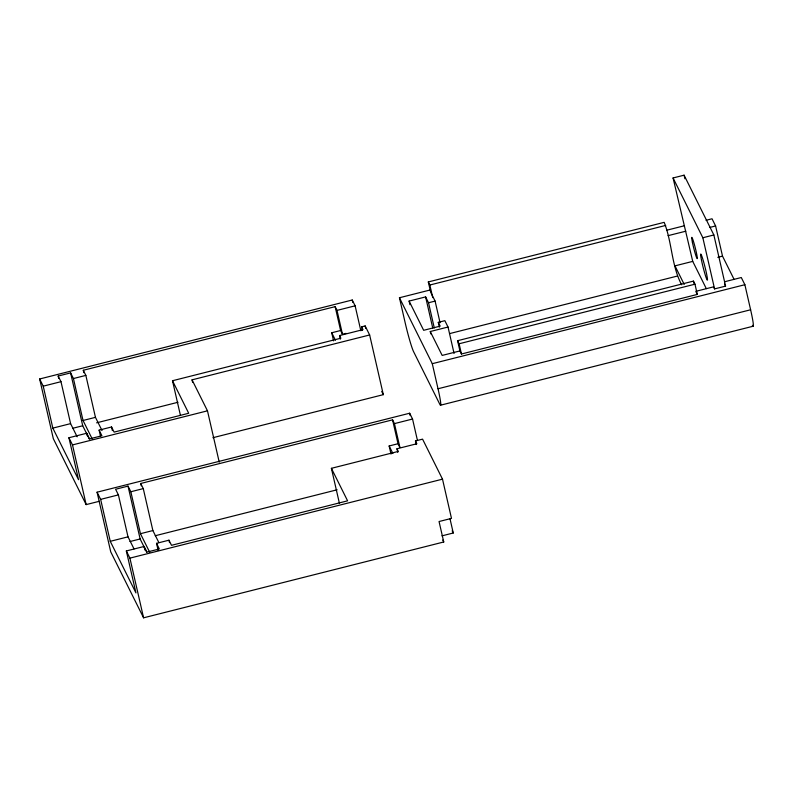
<?xml version="1.0" encoding="UTF-8"?>
<svg xmlns="http://www.w3.org/2000/svg" width="793" height="793" viewBox="0 0 793 793"><rect width="100%" height="100%" fill="white"/><g stroke="black" fill="none" stroke-linecap="round" stroke-linejoin="round"><path stroke-width="1.19" d="M706.325 288.662L692.735 261.383L673.069 177.959L684.081 175.184L713.859 234.966L725.575 286.124L714.572 288.9L713.541 286.858L695.788 291.338L697.315 294.421L461.457 354.005L459.92 350.932L457.581 340.703L693.439 281.109L694.975 284.181L697.315 294.421M99.303 501.295L86.159 504.606L53.319 438.678L39.65 378.985L352.241 300.012L355.125 305.82L360.845 330.78M440.046 322.692L435.099 301.092L430.658 292.171L428.309 281.941L664.177 222.347C672.177 242.39 671.374 265.586 681.653 284.806M58.732 378.439L58.176 376.041L70.607 372.898L73.422 378.539L83.027 420.488L92.315 439.144M83.85 372.67L83.295 370.272L335.142 306.643L337.015 310.4L342.477 334.269L346.035 333.377M428.309 281.941L429.846 285.014L665.704 225.43M337.015 310.4L355.125 305.82M39.65 378.985L43.228 386.171L60.982 381.681L70.597 423.631L77.159 436.794M73.422 378.539L85.852 375.396L95.457 417.346L102.019 430.52M399.444 297.752L432.284 363.69L438.023 388.758A23.869 1.665 75.8 0 1 439.788 404.252L413.579 351.646A23.869 1.665 75.8 0 1 405.183 322.82L399.444 297.752L430.579 289.881M666.516 230.277L684.478 225.737M706.038 220.285L712.025 218.779L715.603 225.955L722.512 256.139L733.991 279.186M409.922 304.681L409.099 301.082L425.613 296.909L428.527 302.757L434.296 327.955M709.685 227.452L715.603 225.955M428.527 302.757L435.099 301.092M673.069 177.959L702.846 237.751L713.859 234.966M333.585 340.881L331.732 332.763L340.613 330.512L342.477 334.269M362.421 330.433L361.598 326.835L365.147 325.933L369.647 334.973L383.316 394.656L212.911 437.706M340.366 339.136L339.543 335.558L362.996 329.63L361.598 326.835M180.477 415.582L172.497 380.739L340.861 338.205L339.543 335.558M192.59 382.226L192.045 379.847L369.647 334.973M439.381 327.142L438.281 322.345L444.853 320.679L448.025 327.033L454.072 353.44M692.735 261.383L674.972 265.863L684.21 284.419M717.784 257.329L722.512 256.139M430.807 333.922L430.262 331.524L448.025 327.033M43.228 386.171L52.834 428.121L70.597 423.631M83.027 420.488L95.457 417.346M72.54 428.329L82.72 425.762L89.312 438.995M96.597 422.828L177.989 402.269M449.829 333.546L677.301 276.073M52.834 428.121L78.527 479.696L68.922 437.746L86.685 433.265L89.49 438.896L101.92 435.763L99.115 430.123L111.545 426.981L114.103 432.106L188.694 413.262L172.497 380.739M457.581 340.703L459.117 343.775L694.975 284.181M68.922 437.746L72.49 444.923L207.479 410.824L219.235 462.15M724.723 281.723L741.296 277.53L744.875 284.707L750.614 309.776A23.869 1.665 75.8 0 1 752.369 325.279M459.92 350.932L442.167 355.423L430.262 331.524M432.284 363.69L744.875 284.707M438.023 388.758L750.614 309.776M440.472 405.223L753.053 326.25M416.285 444.546L415.463 440.938L422.57 439.144L442.504 479.16L451.485 518.384L439.054 521.526L443.743 541.986L143.583 617.816L110.742 551.878L97.073 492.195L409.654 413.222L412.548 419.031L417.445 440.422M149.738 552.354L140.45 533.699L130.835 491.749L128.03 486.109L115.6 489.251L118.405 494.891L128.01 536.841L134.027 548.915M141.263 485.881L140.718 483.482L392.565 419.854L394.438 423.611L399.9 447.48L398.027 443.723L392.565 419.854M394.438 423.611L412.548 419.031M97.073 492.195L100.642 499.372L118.405 494.891M130.835 491.749L143.275 488.607L152.88 530.557L158.887 542.63M391.008 454.082L389.145 445.973L398.027 443.723M397.789 452.347L396.966 448.769L416.86 443.743L415.463 440.938M339.374 503.159L331.395 468.316L398.284 451.415L396.966 448.769M100.642 499.372L110.257 541.322L128.01 536.841M140.45 533.699L152.88 530.557M129.963 541.54L140.133 538.972L146.725 552.206M155.22 535.741L337.144 489.777M110.257 541.322L135.95 592.906L126.335 550.957L144.098 546.466L146.913 552.106L159.343 548.974L156.528 543.334L168.968 540.192L171.516 545.316L347.592 500.829L331.395 468.316M126.335 550.957L129.913 558.133L442.504 479.16M441.959 535.86L453.259 532.995L449.948 518.553M668.053 235.66L685.816 231.199M724.554 284.072L725.575 286.124M438.281 322.345L440.174 326.131L423.66 330.304L409.099 301.082M452.159 530.785L453.259 532.995M381.711 391.415L383.316 394.656M442.772 540.033L443.743 541.986M389.145 445.973L392.872 453.437M331.732 332.763L335.449 340.227M192.045 379.847L207.479 410.824M140.718 483.482L143.275 488.607M83.295 370.272L85.852 375.396M58.176 376.041L60.982 381.681M702.846 237.751L714.572 288.9M684.081 175.184L684.904 178.752M693.439 281.109L693.964 283.379M459.117 343.775L461.457 354.005M429.846 285.014L432.73 297.623M425.613 296.909L432.76 328.104M409.654 413.222L410.199 415.601M365.147 325.933L365.702 328.332M352.241 300.012L352.776 302.391M335.142 306.643L340.613 330.512M168.968 540.192L169.514 542.581M156.528 543.334L158.184 550.52M144.098 546.466L144.921 550.064M128.03 486.109L140.133 538.972M111.545 426.981L112.368 430.579M129.913 558.133L143.583 617.816M99.115 430.123L100.483 436.11M86.685 433.265L87.23 435.654M70.607 372.898L82.72 425.762M72.49 444.923L86.159 504.606M701.518 260.322A13.402 0.932 75.8 0 0 707.287 280.147A13.402 0.932 75.8 0 0 703.361 260.996A13.402 0.932 75.8 0 0 701.518 260.322M692.408 242.341A11.023 0.773 75.8 0 0 697.156 258.647A11.023 0.773 75.8 0 0 693.925 242.906A11.023 0.773 75.8 0 0 692.408 242.341"/></g></svg>
